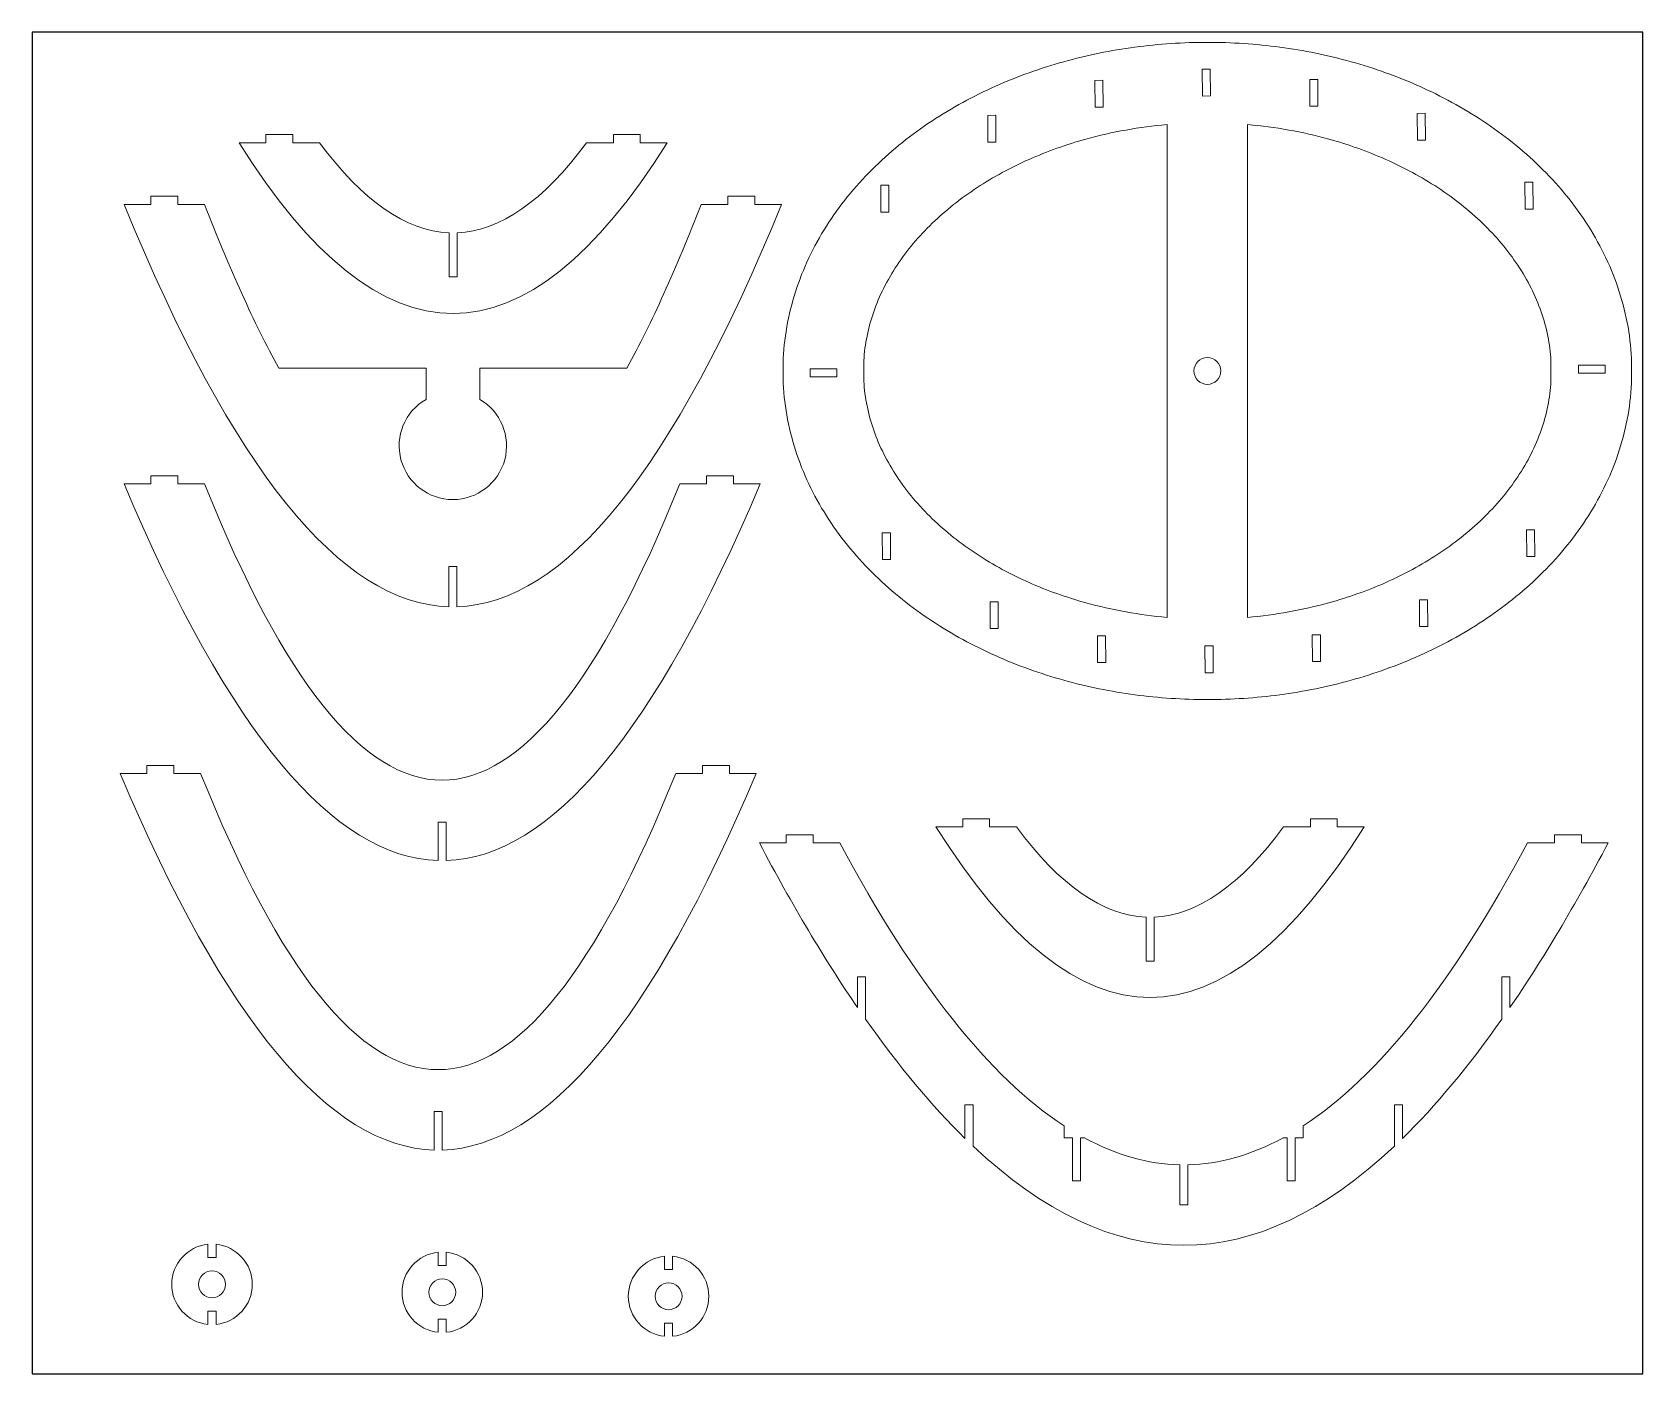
# Model space of a CAD drawing. Header units: inches. Extents: x 93462 to 94062, y 277429 to 277929.
import ezdxf

# ---------------------------------------------------------------- set-up
doc = ezdxf.new("R2010")
doc.units = ezdxf.units.IN
doc.header["$MEASUREMENT"] = 0

msp = doc.modelspace()

# ---------------------------------------------------------------- linework, layer by layer
at = {"color": 7, "linetype": 'Continuous', "lineweight": 15}
for p, q in [((93901.07, 277914.97), (93898.07, 277914.95)), ((93898.07, 277914.95), (93898.11, 277904.95)), ((93901.11, 277904.97), (93901.07, 277914.97)), ((93861.08, 277910.8), (93858.08, 277910.78)), ((93858.08, 277910.78), (93858.13, 277900.78)), ((93861.13, 277900.8), (93861.08, 277910.8)), ((93941.08, 277911.17), (93938.08, 277911.16)), ((93938.08, 277911.16), (93938.13, 277901.16)), ((93941.13, 277901.17), (93941.08, 277911.17)), ((93898.11, 277904.95), (93901.11, 277904.97)), ((93821.15, 277897.76), (93818.15, 277897.74)), ((93818.15, 277897.74), (93818.19, 277887.74)), ((93821.19, 277887.76), (93821.15, 277897.76)), ((93858.13, 277900.78), (93861.13, 277900.8)), ((93938.13, 277901.16), (93941.13, 277901.17)), ((93981.14, 277898.51), (93978.14, 277898.5)), ((93978.14, 277898.5), (93978.19, 277888.5)), ((93981.19, 277888.51), (93981.14, 277898.51)), ((93549.22, 277890.56), (93549.22, 277887.56)), ((93549.22, 277890.56), (93559.22, 277890.56)), ((93559.22, 277890.56), (93559.22, 277887.56)), ((93678.72, 277890.56), (93678.72, 277887.56)), ((93678.72, 277890.56), (93688.72, 277890.56)), ((93688.72, 277890.56), (93688.72, 277887.56)), ((93884.98, 277710.66), (93884.98, 277894.31)), ((93914.98, 277710.66), (93914.98, 277894.31)), ((93549.22, 277887.56), (93539.22, 277887.56)), ((93569.22, 277887.56), (93559.22, 277887.56)), ((93678.72, 277887.56), (93668.72, 277887.56)), ((93698.72, 277887.56), (93688.72, 277887.56)), ((93818.19, 277887.74), (93821.19, 277887.76)), ((93978.19, 277888.5), (93981.19, 277888.51)), ((94021.26, 277872.81), (94018.26, 277872.79)), ((94018.26, 277872.79), (94018.31, 277862.79)), ((94021.31, 277862.81), (94021.26, 277872.81)), ((93506.4, 277867.57), (93506.4, 277864.57)), ((93506.4, 277867.57), (93516.4, 277867.57)), ((93516.4, 277867.57), (93516.4, 277864.57)), ((93721.36, 277867.57), (93721.36, 277864.57)), ((93721.36, 277867.57), (93731.36, 277867.57)), ((93731.36, 277867.57), (93731.36, 277864.57)), ((93781.27, 277871.68), (93778.27, 277871.67)), ((93778.27, 277871.67), (93778.31, 277861.67)), ((93781.31, 277861.68), (93781.27, 277871.68)), ((93506.4, 277864.57), (93496.4, 277864.57)), ((93526.4, 277864.57), (93516.4, 277864.57)), ((93721.36, 277864.57), (93711.36, 277864.57)), ((93741.35, 277864.57), (93731.36, 277864.57)), ((93778.31, 277861.67), (93781.31, 277861.68)), ((94018.31, 277862.79), (94021.31, 277862.81)), ((93617.47, 277837.55), (93617.47, 277853.99)), ((93620.47, 277837.55), (93620.47, 277853.99)), ((93620.47, 277837.55), (93617.47, 277837.55)), ((93741.98, 277807.13), (93741.98, 277797.84)), ((93771.98, 277806.33), (93771.98, 277798.64)), ((94027.98, 277806.33), (94027.98, 277798.64)), ((94057.98, 277807.13), (94057.98, 277797.84)), ((93608.88, 277803.57), (93554.04, 277803.57)), ((93608.88, 277791.89), (93608.88, 277803.57)), ((93628.88, 277803.57), (93628.88, 277791.89)), ((93683.72, 277803.57), (93628.88, 277803.57)), ((93761.97, 277803.34), (93751.97, 277803.29)), ((93751.97, 277803.29), (93751.99, 277800.29)), ((93751.99, 277800.29), (93761.99, 277800.34)), ((93761.99, 277800.34), (93761.97, 277803.34)), ((94048.2, 277804.68), (94038.2, 277804.63)), ((94038.2, 277804.63), (94038.21, 277801.63)), ((94038.21, 277801.63), (94048.21, 277801.68)), ((94048.21, 277801.68), (94048.2, 277804.68)), ((93506.4, 277760.38), (93496.4, 277760.38)), ((93506.4, 277763.38), (93506.4, 277760.38)), ((93506.4, 277763.38), (93516.4, 277763.38)), ((93516.4, 277763.38), (93516.4, 277760.38)), ((93526.4, 277760.38), (93516.4, 277760.38)), ((93713.39, 277760.38), (93703.39, 277760.38)), ((93713.39, 277763.38), (93713.39, 277760.38)), ((93713.39, 277763.38), (93723.39, 277763.38)), ((93723.39, 277763.38), (93723.39, 277760.38)), ((93733.39, 277760.38), (93723.39, 277760.38)), ((93781.88, 277742.18), (93778.88, 277742.16)), ((93778.88, 277742.16), (93778.92, 277732.16)), ((93781.92, 277732.18), (93781.88, 277742.18)), ((94021.87, 277743.31), (94018.87, 277743.29)), ((94018.87, 277743.29), (94018.92, 277733.29)), ((94021.92, 277733.31), (94021.87, 277743.31)), ((93620.38, 277729.58), (93617.38, 277729.58)), ((93617.38, 277729.58), (93617.38, 277714.59)), ((93620.38, 277729.58), (93620.38, 277714.59)), ((93778.92, 277732.16), (93781.92, 277732.18)), ((94018.92, 277733.29), (94021.92, 277733.31)), ((93822, 277716.48), (93819, 277716.46)), ((93819, 277716.46), (93819.04, 277706.46)), ((93822.04, 277706.48), (93822, 277716.48)), ((93981.99, 277717.23), (93978.99, 277717.21)), ((93978.99, 277717.21), (93979.04, 277707.21)), ((93982.04, 277707.23), (93981.99, 277717.23)), ((93819.04, 277706.46), (93822.04, 277706.48)), ((93942.06, 277704.19), (93939.06, 277704.18)), ((93939.06, 277704.18), (93939.1, 277694.18)), ((93942.1, 277694.19), (93942.06, 277704.19)), ((93979.04, 277707.21), (93982.04, 277707.23)), ((93862.06, 277703.81), (93859.06, 277703.8)), ((93859.06, 277703.8), (93859.1, 277693.8)), ((93862.1, 277693.81), (93862.06, 277703.81)), ((93902.07, 277700.02), (93899.07, 277700)), ((93899.07, 277700), (93899.12, 277690)), ((93902.12, 277690.02), (93902.07, 277700.02)), ((93859.1, 277693.8), (93862.1, 277693.81)), ((93939.1, 277694.18), (93942.1, 277694.19)), ((93899.12, 277690), (93902.12, 277690.02)), ((93504.93, 277652.49), (93494.93, 277652.49)), ((93504.93, 277655.49), (93504.93, 277652.49)), ((93504.93, 277655.49), (93514.93, 277655.49)), ((93514.93, 277655.49), (93514.93, 277652.49)), ((93524.93, 277652.49), (93514.93, 277652.49)), ((93711.91, 277652.49), (93701.91, 277652.49)), ((93711.91, 277655.49), (93711.91, 277652.49)), ((93711.91, 277655.49), (93721.91, 277655.49)), ((93721.91, 277655.49), (93721.91, 277652.49)), ((93731.91, 277652.49), (93721.91, 277652.49)), ((93616.4, 277634.35), (93613.4, 277634.35)), ((93613.4, 277634.35), (93613.4, 277620)), ((93616.4, 277634.35), (93616.4, 277620)), ((93808.86, 277632.54), (93798.86, 277632.54)), ((93808.86, 277635.54), (93808.86, 277632.54)), ((93808.86, 277635.54), (93818.86, 277635.54)), ((93818.86, 277635.54), (93818.86, 277632.54)), ((93828.86, 277632.54), (93818.86, 277632.54)), ((93938.36, 277632.54), (93928.36, 277632.54)), ((93938.36, 277635.54), (93938.36, 277632.54)), ((93938.36, 277635.54), (93948.36, 277635.54)), ((93948.36, 277635.54), (93948.36, 277632.54)), ((93958.36, 277632.54), (93948.36, 277632.54)), ((93743.06, 277626.64), (93733.06, 277626.64)), ((93743.06, 277629.64), (93743.06, 277626.64)), ((93743.06, 277629.64), (93753.06, 277629.64)), ((93753.06, 277629.64), (93753.06, 277626.64)), ((93763.06, 277626.64), (93753.06, 277626.64)), ((94029.29, 277626.64), (94019.29, 277626.64)), ((94029.29, 277629.64), (94029.29, 277626.64)), ((94029.29, 277629.64), (94039.29, 277629.64)), ((94039.29, 277629.64), (94039.29, 277626.64)), ((94049.29, 277626.64), (94039.29, 277626.64)), ((93877.11, 277582.53), (93877.11, 277598.97)), ((93880.11, 277582.53), (93880.11, 277598.97)), ((93880.11, 277582.53), (93877.11, 277582.53)), ((93769.67, 277576.63), (93772.67, 277576.63)), ((93769.67, 277576.63), (93769.67, 277565.21)), ((93772.67, 277576.63), (93772.67, 277560.89)), ((94009.67, 277576.63), (94012.67, 277576.63)), ((94009.67, 277576.63), (94009.67, 277560.89)), ((94012.67, 277576.63), (94012.67, 277565.21)), ((93614.92, 277526.45), (93611.92, 277526.45)), ((93611.92, 277526.45), (93611.92, 277512.11)), ((93614.92, 277526.45), (93614.92, 277512.11)), ((93809.67, 277529.01), (93812.67, 277529.01)), ((93809.67, 277529.01), (93809.67, 277516.49)), ((93812.67, 277529.01), (93812.67, 277513.61)), ((93972.67, 277529.01), (93969.67, 277529.01)), ((93969.67, 277529.01), (93969.67, 277513.61)), ((93972.67, 277529.01), (93972.67, 277516.49)), ((93846.67, 277516.64), (93846.67, 277521.12)), ((93935.67, 277521.12), (93935.67, 277516.64)), ((93846.67, 277516.64), (93849.67, 277516.64)), ((93849.67, 277516.64), (93849.67, 277500.61)), ((93852.67, 277516.64), (93852.67, 277500.61)), ((93852.67, 277516.64), (93854.19, 277516.64)), ((93928.16, 277516.64), (93929.67, 277516.64)), ((93929.67, 277516.64), (93929.67, 277500.61)), ((93932.67, 277516.64), (93932.67, 277500.61)), ((93932.67, 277516.64), (93935.67, 277516.64)), ((93889.67, 277491.65), (93889.67, 277506.65)), ((93892.67, 277506.65), (93892.67, 277491.65)), ((93849.67, 277500.61), (93852.67, 277500.61)), ((93929.67, 277500.61), (93932.67, 277500.61)), ((93889.67, 277491.65), (93892.67, 277491.65)), ((93527.66, 277472.08), (93527.66, 277477)), ((93530.66, 277477), (93530.66, 277472.08)), ((93530.66, 277472.08), (93527.66, 277472.08)), ((93613.44, 277469.12), (93613.44, 277474.05)), ((93616.44, 277474.05), (93616.44, 277469.12)), ((93697.75, 277467.64), (93697.75, 277472.57)), ((93700.75, 277472.57), (93700.75, 277467.64)), ((93616.44, 277469.12), (93613.44, 277469.12)), ((93700.75, 277467.64), (93697.75, 277467.64)), ((93527.66, 277452.08), (93530.66, 277452.08)), ((93527.66, 277447.15), (93527.66, 277452.08)), ((93530.66, 277452.08), (93530.66, 277447.15)), ((93613.44, 277449.12), (93616.44, 277449.12)), ((93613.44, 277444.2), (93613.44, 277449.12)), ((93616.44, 277449.12), (93616.44, 277444.2)), ((93697.75, 277447.64), (93700.75, 277447.64)), ((93697.75, 277442.72), (93697.75, 277447.64)), ((93700.75, 277447.64), (93700.75, 277442.72))]:
    msp.add_line(p, q, dxfattribs=at)
at = {"color": 18, "true_color": 0x000000}
msp.add_lwpolyline([(93462.18, 277428.74), (94062.18, 277428.74), (94062.18, 277928.74), (93462.18, 277928.74)], close=True, dxfattribs=at)
at = {"color": 7, "linetype": 'Continuous', "lineweight": 15}
for centre in [(93899.98, 277802.49), (93529.16, 277462.08), (93614.94, 277459.12), (93699.25, 277457.64)]:
    msp.add_circle(centre, 5, dxfattribs=at)
for centre, radius, start, end in [((93618.88, 277774.57), 20, 120, 60), ((93529.16, 277462.08), 15, 95.73917, 264.26083), ((93529.16, 277462.08), 15, 275.73917, 84.26083), ((93614.94, 277459.12), 15, 95.73917, 264.26083), ((93614.94, 277459.12), 15, 275.73917, 84.26083), ((93699.25, 277457.64), 15, 95.73917, 264.26083), ((93699.25, 277457.64), 15, 275.73917, 84.26083)]:
    msp.add_arc(centre, radius, start, end, dxfattribs=at)
for points, knots in [([(93741.98, 277807.13), (93742.2, 277811.64), (93742.74, 277816.13), (93744.45, 277824.99), (93745.62, 277829.37), (93748.52, 277837.91), (93750.26, 277842.09), (93754.24, 277850.18), (93756.49, 277854.11), (93761.44, 277861.66), (93764.13, 277865.29), (93769.9, 277872.23), (93772.97, 277875.54), (93779.43, 277881.84), (93782.83, 277884.83), (93789.87, 277890.47), (93793.53, 277893.12), (93804.82, 277900.59), (93812.78, 277904.91), (93829.26, 277912.27), (93837.78, 277915.31), (93855.17, 277920.16), (93864.04, 277921.96), (93881.93, 277924.36), (93890.95, 277924.96), (93909.01, 277924.96), (93918.03, 277924.36), (93935.92, 277921.96), (93944.79, 277920.16), (93962.18, 277915.31), (93970.7, 277912.27), (93987.18, 277904.91), (93995.14, 277900.59), (94006.43, 277893.12), (94010.09, 277890.47), (94017.14, 277884.83), (94020.53, 277881.84), (94026.99, 277875.54), (94030.06, 277872.23), (94035.83, 277865.29), (94038.52, 277861.66), (94043.47, 277854.11), (94045.72, 277850.18), (94049.7, 277842.09), (94051.44, 277837.91), (94054.34, 277829.37), (94055.51, 277824.99), (94057.22, 277816.13), (94057.76, 277811.64), (94057.98, 277807.13)], [0, 0, 0, 0, 0.03125, 0.03125, 0.0625, 0.0625, 0.09375, 0.09375, 0.125, 0.125, 0.15625, 0.15625, 0.1875, 0.1875, 0.21875, 0.21875, 0.25, 0.25, 0.3125, 0.3125, 0.375, 0.375, 0.4375, 0.4375, 0.5, 0.5, 0.5625, 0.5625, 0.625, 0.625, 0.6875, 0.6875, 0.75, 0.75, 0.78125, 0.78125, 0.8125, 0.8125, 0.84375, 0.84375, 0.875, 0.875, 0.90625, 0.90625, 0.9375, 0.9375, 0.96875, 0.96875, 1, 1, 1, 1]), ([(93771.98, 277806.33), (93772.16, 277809.41), (93772.96, 277815.52), (93776.29, 277827.62), (93783.61, 277842.19), (93796.88, 277857.94), (93813.73, 277871.28), (93833.22, 277881.82), (93857, 277890.27), (93874.71, 277893.42), (93884.98, 277894.31)], [0.0022446, 0.0022446, 0.0022446, 0.0022446, 0.0333543, 0.064464, 0.1266834, 0.1889028, 0.2511222, 0.3133416, 0.375561, 0.4593548, 0.4593548, 0.4593548, 0.4593548]), ([(93914.98, 277894.31), (93925.25, 277893.42), (93942.96, 277890.27), (93966.74, 277881.82), (93986.23, 277871.28), (94003.08, 277857.94), (94016.35, 277842.19), (94023.67, 277827.62), (94027, 277815.52), (94027.8, 277809.41), (94027.98, 277806.33)], [0.5406452, 0.5406452, 0.5406452, 0.5406452, 0.6244387, 0.6866581, 0.7488775, 0.8110969, 0.8733163, 0.9355357, 0.9666454, 0.9977551, 0.9977551, 0.9977551, 0.9977551]), ([(93741.98, 277797.84), (93742.2, 277793.33), (93742.74, 277788.84), (93744.45, 277779.98), (93745.62, 277775.61), (93748.52, 277767.06), (93750.26, 277762.88), (93754.24, 277754.79), (93756.49, 277750.87), (93761.44, 277743.31), (93764.13, 277739.68), (93769.9, 277732.74), (93772.97, 277729.43), (93779.43, 277723.13), (93782.83, 277720.14), (93789.87, 277714.5), (93793.53, 277711.85), (93804.82, 277704.38), (93812.78, 277700.06), (93829.26, 277692.7), (93837.78, 277689.66), (93855.17, 277684.81), (93864.04, 277683.01), (93881.93, 277680.61), (93890.95, 277680.01), (93909.01, 277680.01), (93918.03, 277680.61), (93935.92, 277683.01), (93944.79, 277684.81), (93962.18, 277689.66), (93970.7, 277692.7), (93987.18, 277700.06), (93995.14, 277704.38), (94006.43, 277711.85), (94010.09, 277714.5), (94017.14, 277720.14), (94020.53, 277723.13), (94026.99, 277729.43), (94030.06, 277732.74), (94035.83, 277739.68), (94038.52, 277743.31), (94043.47, 277750.87), (94045.72, 277754.79), (94049.7, 277762.88), (94051.44, 277767.06), (94054.34, 277775.61), (94055.51, 277779.98), (94057.22, 277788.84), (94057.76, 277793.33), (94057.98, 277797.84)], [0, 0, 0, 0, 0.03125, 0.03125, 0.0625, 0.0625, 0.09375, 0.09375, 0.125, 0.125, 0.15625, 0.15625, 0.1875, 0.1875, 0.21875, 0.21875, 0.25, 0.25, 0.3125, 0.3125, 0.375, 0.375, 0.4375, 0.4375, 0.5, 0.5, 0.5625, 0.5625, 0.625, 0.625, 0.6875, 0.6875, 0.75, 0.75, 0.78125, 0.78125, 0.8125, 0.8125, 0.84375, 0.84375, 0.875, 0.875, 0.90625, 0.90625, 0.9375, 0.9375, 0.96875, 0.96875, 1, 1, 1, 1]), ([(93884.98, 277710.66), (93874.71, 277711.55), (93857, 277714.7), (93833.22, 277723.15), (93813.73, 277733.7), (93796.88, 277747.03), (93783.61, 277762.78), (93776.29, 277777.35), (93772.96, 277789.45), (93772.16, 277795.56), (93771.98, 277798.64)], [0.5406449, 0.5406449, 0.5406449, 0.5406449, 0.6244387, 0.6866581, 0.7488775, 0.8110969, 0.8733163, 0.9355357, 0.9666454, 0.9977551, 0.9977551, 0.9977551, 0.9977551]), ([(94027.98, 277798.64), (94027.8, 277795.56), (94027, 277789.45), (94023.67, 277777.35), (94016.35, 277762.78), (94003.08, 277747.03), (93986.23, 277733.7), (93966.74, 277723.15), (93942.96, 277714.7), (93925.25, 277711.55), (93914.98, 277710.66)], [0.0022446, 0.0022446, 0.0022446, 0.0022446, 0.0333543, 0.064464, 0.1266834, 0.1889028, 0.2511222, 0.3133416, 0.375561, 0.4593545, 0.4593545, 0.4593545, 0.4593545])]:
    msp.add_open_spline(points, degree=3, knots=knots, dxfattribs=at)
for points in [[(93539.22, 277887.56), (93592.39, 277802.76), (93645.55, 277802.76), (93698.72, 277887.56)], [(93617.47, 277853.99), (93601.39, 277854.65), (93585.3, 277865.84), (93569.22, 277887.56)], [(93668.72, 277887.56), (93652.64, 277865.84), (93636.55, 277854.65), (93620.47, 277853.99)], [(93496.4, 277864.57), (93536.73, 277765.79), (93577.05, 277715.8), (93617.38, 277714.59)], [(93554.04, 277803.57), (93544.83, 277820.33), (93535.62, 277840.66), (93526.4, 277864.57)], [(93620.38, 277714.59), (93660.7, 277715.8), (93701.03, 277765.79), (93741.35, 277864.57)], [(93711.36, 277864.57), (93702.14, 277840.66), (93692.93, 277820.33), (93683.72, 277803.57)], [(93496.4, 277760.38), (93535.4, 277667.96), (93574.4, 277621.17), (93613.4, 277620)], [(93703.39, 277760.38), (93644.39, 277613.18), (93585.4, 277613.18), (93526.4, 277760.38)], [(93616.4, 277620), (93655.39, 277621.17), (93694.39, 277667.96), (93733.39, 277760.38)], [(93494.93, 277652.49), (93533.92, 277560.07), (93572.92, 277513.28), (93611.92, 277512.11)], [(93701.91, 277652.49), (93642.92, 277505.29), (93583.92, 277505.29), (93524.93, 277652.49)], [(93614.92, 277512.11), (93653.92, 277513.28), (93692.91, 277560.07), (93731.91, 277652.49)], [(93798.86, 277632.54), (93852.03, 277547.74), (93905.2, 277547.74), (93958.36, 277632.54)], [(93877.11, 277598.97), (93861.03, 277599.62), (93844.95, 277610.81), (93828.86, 277632.54)], [(93928.36, 277632.54), (93912.28, 277610.81), (93896.2, 277599.62), (93880.11, 277598.97)], [(93733.06, 277626.64), (93745.26, 277603.48), (93757.47, 277583.01), (93769.67, 277565.21)], [(93846.67, 277521.12), (93818.8, 277539.25), (93790.93, 277574.43), (93763.06, 277626.64)], [(94019.29, 277626.64), (93991.42, 277574.43), (93963.54, 277539.25), (93935.67, 277521.12)], [(94012.67, 277565.21), (94024.88, 277583.01), (94037.08, 277603.48), (94049.29, 277626.64)], [(93772.67, 277560.89), (93785.01, 277543.35), (93797.34, 277528.55), (93809.67, 277516.49)], [(93972.67, 277516.49), (93985.01, 277528.55), (93997.34, 277543.35), (94009.67, 277560.89)], [(93812.67, 277513.61), (93865.01, 277464.31), (93917.34, 277464.31), (93969.67, 277513.61)], [(93889.67, 277506.65), (93877.84, 277506.91), (93866.02, 277510.24), (93854.19, 277516.64)], [(93928.16, 277516.64), (93916.33, 277510.24), (93904.5, 277506.91), (93892.67, 277506.65)]]:
    msp.add_open_spline(points, degree=3, dxfattribs=at)

doc.saveas('drawing.dxf')
